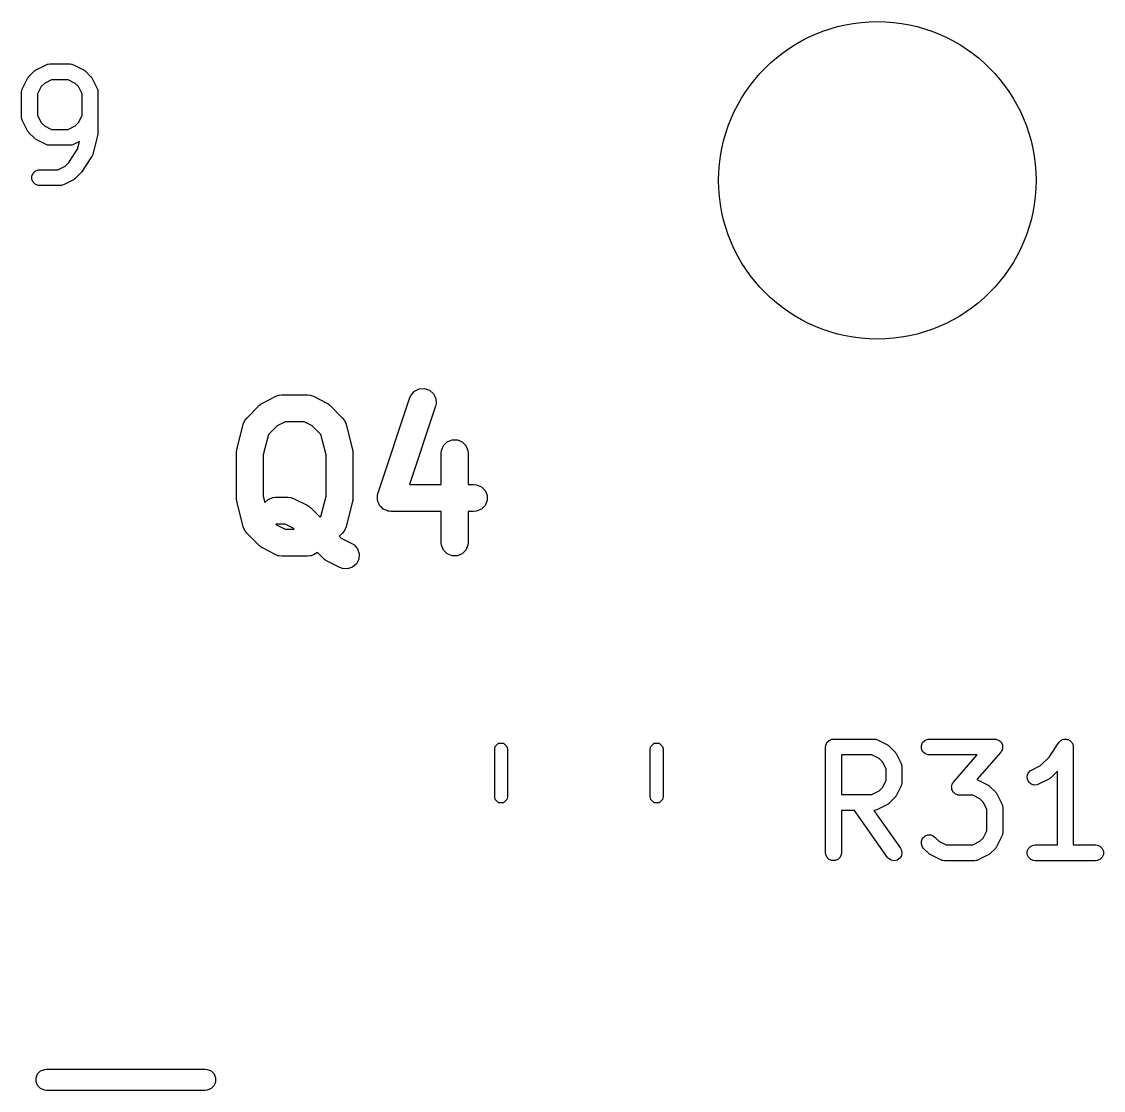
# Model space of a CAD drawing. Extents: x 2.05 to 8.87, y -5.84 to -2.88.
# Drawn here: x 8.4179 to 8.8203, y -3.6969 to -3.2992 of the extents above; entities that cross this region are included whole.
import ezdxf

# ---------------------------------------------------------------- set-up
doc = ezdxf.new("R2010")
doc.units = 0
doc.header["$MEASUREMENT"] = 0
doc.layers.add('BLACK', color=7, linetype='CONTINUOUS')

msp = doc.modelspace()

# ---------------------------------------------------------------- linework, layer by layer
at = {"layer": 'BLACK', "linetype": 'CONTINUOUS'}
for p, q in [((8.42331, -3.31714), (8.42706, -3.31527)), ((8.42706, -3.31527), (8.4276, -3.31506)), ((8.4276, -3.31506), (8.42771, -3.31505)), ((8.42771, -3.31505), (8.42781, -3.31501)), ((8.42781, -3.31501), (8.42838, -3.31495)), ((8.42838, -3.31495), (8.43588, -3.31495)), ((8.43588, -3.31495), (8.43646, -3.31501)), ((8.43646, -3.31501), (8.43656, -3.31505)), ((8.43656, -3.31505), (8.43666, -3.31506)), ((8.43666, -3.31506), (8.4372, -3.31527)), ((8.4372, -3.31527), (8.44095, -3.31714)), ((8.42067, -3.31957), (8.42255, -3.31769)), ((8.42255, -3.31769), (8.42277, -3.31751)), ((8.42277, -3.31751), (8.42282, -3.31745)), ((8.42282, -3.31745), (8.42291, -3.31739)), ((8.42291, -3.31739), (8.42299, -3.31733)), ((8.42299, -3.31733), (8.42307, -3.3173)), ((8.42307, -3.3173), (8.42331, -3.31714)), ((8.44095, -3.31714), (8.4412, -3.3173)), ((8.4412, -3.3173), (8.44127, -3.31733)), ((8.44127, -3.31733), (8.44135, -3.31739)), ((8.44135, -3.31739), (8.44144, -3.31745)), ((8.44144, -3.31745), (8.44149, -3.31751)), ((8.44149, -3.31751), (8.44172, -3.31769)), ((8.44172, -3.31769), (8.4436, -3.31957)), ((8.41824, -3.32408), (8.42012, -3.32034)), ((8.42012, -3.32034), (8.42027, -3.32009)), ((8.42027, -3.32009), (8.4203, -3.32002)), ((8.4203, -3.32002), (8.42037, -3.31993)), ((8.42037, -3.31993), (8.42043, -3.31985)), ((8.42043, -3.31985), (8.42049, -3.31979)), ((8.42049, -3.31979), (8.42067, -3.31957)), ((8.42519, -3.3234), (8.42384, -3.3261)), ((8.42638, -3.32221), (8.42519, -3.3234)), ((8.42908, -3.32086), (8.42638, -3.32221)), ((8.43519, -3.32086), (8.42908, -3.32086)), ((8.43788, -3.32221), (8.43519, -3.32086)), ((8.43908, -3.3234), (8.43788, -3.32221)), ((8.44043, -3.3261), (8.43908, -3.3234)), ((8.4436, -3.31957), (8.44378, -3.31979)), ((8.44378, -3.31979), (8.44384, -3.31985)), ((8.44384, -3.31985), (8.4439, -3.31993)), ((8.4439, -3.31993), (8.44396, -3.32002)), ((8.44396, -3.32002), (8.44399, -3.32009)), ((8.44399, -3.32009), (8.44415, -3.32034)), ((8.44415, -3.32034), (8.44602, -3.32408)), ((8.41793, -3.32541), (8.41799, -3.32483)), ((8.41793, -3.33478), (8.41793, -3.32541)), ((8.41799, -3.32483), (8.41803, -3.32473)), ((8.41803, -3.32473), (8.41804, -3.32463)), ((8.41804, -3.32463), (8.41824, -3.32408)), ((8.42384, -3.3261), (8.42384, -3.33408)), ((8.44043, -3.33408), (8.44043, -3.3261)), ((8.44602, -3.32408), (8.44623, -3.32463)), ((8.44623, -3.32463), (8.44624, -3.32473)), ((8.44624, -3.32473), (8.44628, -3.32483)), ((8.44628, -3.32483), (8.44633, -3.32541)), ((8.44633, -3.32541), (8.44633, -3.3404)), ((8.41799, -3.33536), (8.41793, -3.33478)), ((8.41803, -3.33545), (8.41799, -3.33536)), ((8.41804, -3.33556), (8.41803, -3.33545)), ((8.41824, -3.3361), (8.41804, -3.33556)), ((8.42384, -3.33408), (8.42519, -3.33678)), ((8.43908, -3.33678), (8.44043, -3.33408)), ((8.42012, -3.33985), (8.41824, -3.3361)), ((8.42519, -3.33678), (8.42638, -3.33798)), ((8.42638, -3.33798), (8.42908, -3.33933)), ((8.42908, -3.33933), (8.43519, -3.33933)), ((8.43519, -3.33933), (8.43788, -3.33798)), ((8.43788, -3.33798), (8.43908, -3.33678)), ((8.42027, -3.3401), (8.42012, -3.33985)), ((8.4203, -3.34017), (8.42027, -3.3401)), ((8.42037, -3.34025), (8.4203, -3.34017)), ((8.42043, -3.34034), (8.42037, -3.34025)), ((8.42049, -3.34039), (8.42043, -3.34034)), ((8.42067, -3.34062), (8.42049, -3.34039)), ((8.42255, -3.34249), (8.42067, -3.34062)), ((8.42277, -3.34268), (8.42255, -3.34249)), ((8.42282, -3.34274), (8.42277, -3.34268)), ((8.42291, -3.34279), (8.42282, -3.34274)), ((8.42299, -3.34286), (8.42291, -3.34279)), ((8.42307, -3.34289), (8.42299, -3.34286)), ((8.42331, -3.34304), (8.42307, -3.34289)), ((8.42706, -3.34492), (8.42331, -3.34304)), ((8.44625, -3.34112), (8.44437, -3.34862)), ((8.44626, -3.34102), (8.44625, -3.34112)), ((8.44628, -3.34098), (8.44626, -3.34102)), ((8.4463, -3.34076), (8.44628, -3.34098)), ((8.44633, -3.34055), (8.4463, -3.34076)), ((8.44633, -3.3404), (8.44632, -3.3405)), ((8.44632, -3.3405), (8.44633, -3.34055)), ((8.4276, -3.34513), (8.42706, -3.34492)), ((8.42771, -3.34513), (8.4276, -3.34513)), ((8.42781, -3.34517), (8.42771, -3.34513)), ((8.42838, -3.34523), (8.42781, -3.34517)), ((8.43588, -3.34523), (8.42838, -3.34523)), ((8.43546, -3.35165), (8.43877, -3.34669)), ((8.43646, -3.34517), (8.43588, -3.34523)), ((8.43656, -3.34513), (8.43646, -3.34517)), ((8.43666, -3.34513), (8.43656, -3.34513)), ((8.4372, -3.34492), (8.43666, -3.34513)), ((8.4395, -3.34377), (8.4372, -3.34492)), ((8.43877, -3.34669), (8.4395, -3.34377)), ((8.43413, -3.35297), (8.43546, -3.35165)), ((8.44396, -3.34954), (8.44021, -3.35516)), ((8.44413, -3.34922), (8.44396, -3.34954)), ((8.44418, -3.34916), (8.44413, -3.34922)), ((8.4442, -3.34909), (8.44418, -3.34916)), ((8.44424, -3.34903), (8.4442, -3.34909)), ((8.44425, -3.34896), (8.44424, -3.34903)), ((8.44437, -3.34862), (8.44425, -3.34896)), ((8.42174, -3.3567), (8.42218, -3.35564)), ((8.42218, -3.35564), (8.42299, -3.35482)), ((8.42299, -3.35482), (8.42406, -3.35438)), ((8.42406, -3.35438), (8.42463, -3.35432)), ((8.42463, -3.35432), (8.43144, -3.35432)), ((8.43144, -3.35432), (8.43413, -3.35297)), ((8.43985, -3.35561), (8.43797, -3.35749)), ((8.44003, -3.35538), (8.43985, -3.35561)), ((8.43985, -3.35561), (8.43985, -3.35561)), ((8.43985, -3.35561), (8.43985, -3.35561)), ((8.44021, -3.35517), (8.44003, -3.35538)), ((8.44021, -3.35516), (8.44021, -3.35517)), ((8.44021, -3.35517), (8.44021, -3.35517)), ((8.42174, -3.35785), (8.42174, -3.3567)), ((8.42218, -3.35892), (8.42174, -3.35785)), ((8.42299, -3.35973), (8.42218, -3.35892)), ((8.4372, -3.35804), (8.43345, -3.35992)), ((8.43745, -3.35789), (8.4372, -3.35804)), ((8.43752, -3.35786), (8.43745, -3.35789)), ((8.4376, -3.35779), (8.43752, -3.35786)), ((8.43769, -3.35773), (8.4376, -3.35779)), ((8.43774, -3.35768), (8.43769, -3.35773)), ((8.43797, -3.35749), (8.43774, -3.35768)), ((8.42406, -3.36017), (8.42299, -3.35973)), ((8.42463, -3.36023), (8.42406, -3.36017)), ((8.43213, -3.36023), (8.42463, -3.36023)), ((8.43271, -3.36017), (8.43213, -3.36023)), ((8.43281, -3.36013), (8.43271, -3.36017)), ((8.43291, -3.36012), (8.43281, -3.36013)), ((8.43345, -3.35992), (8.43291, -3.36012)), ((8.56405, -3.43675), (8.5658, -3.43588)), ((8.5658, -3.43588), (8.56774, -3.43574)), ((8.56774, -3.43574), (8.56959, -3.43636)), ((8.50774, -3.44099), (8.5125, -3.43861)), ((8.5125, -3.43861), (8.51341, -3.43826)), ((8.51341, -3.43826), (8.51359, -3.43825)), ((8.51359, -3.43825), (8.51376, -3.43818)), ((8.51376, -3.43818), (8.51474, -3.43808)), ((8.51474, -3.43808), (8.52426, -3.43808)), ((8.52426, -3.43808), (8.52523, -3.43818)), ((8.52523, -3.43818), (8.5254, -3.43825)), ((8.5254, -3.43825), (8.52558, -3.43826)), ((8.52558, -3.43826), (8.5265, -3.43861)), ((8.5265, -3.43861), (8.53126, -3.44099)), ((8.55047, -3.47484), (8.56237, -3.43912)), ((8.56237, -3.43912), (8.56277, -3.43823)), ((8.56277, -3.43823), (8.56405, -3.43675)), ((8.56959, -3.43636), (8.57107, -3.43764)), ((8.57107, -3.43764), (8.57194, -3.43938)), ((8.57194, -3.43938), (8.57208, -3.44133)), ((8.50168, -3.44669), (8.50644, -3.44193)), ((8.50644, -3.44193), (8.50682, -3.44161)), ((8.50682, -3.44161), (8.50691, -3.44151)), ((8.50691, -3.44151), (8.50706, -3.44142)), ((8.50706, -3.44142), (8.5072, -3.44131)), ((8.5072, -3.44131), (8.50732, -3.44126)), ((8.50732, -3.44126), (8.50774, -3.44099)), ((8.53126, -3.44099), (8.53168, -3.44126)), ((8.53168, -3.44126), (8.5318, -3.44131)), ((8.5318, -3.44131), (8.53194, -3.44142)), ((8.53194, -3.44142), (8.53209, -3.44151)), ((8.53209, -3.44151), (8.53217, -3.44161)), ((8.53217, -3.44161), (8.53256, -3.44193)), ((8.53256, -3.44193), (8.53732, -3.44669)), ((8.57186, -3.44228), (8.56215, -3.47142)), ((8.57208, -3.44133), (8.57186, -3.44228)), ((8.50036, -3.44901), (8.50069, -3.44809)), ((8.50069, -3.44809), (8.50091, -3.44779)), ((8.50091, -3.44779), (8.50105, -3.44745)), ((8.50105, -3.44745), (8.50168, -3.44669)), ((8.51592, -3.44808), (8.51294, -3.44957)), ((8.52308, -3.44808), (8.51592, -3.44808)), ((8.52606, -3.44957), (8.52308, -3.44808)), ((8.53732, -3.44669), (8.53794, -3.44745)), ((8.53794, -3.44745), (8.53808, -3.44779)), ((8.53808, -3.44779), (8.5383, -3.44809)), ((8.5383, -3.44809), (8.53863, -3.44901)), ((8.49798, -3.45854), (8.50036, -3.44901)), ((8.51294, -3.44957), (8.50973, -3.45278)), ((8.52927, -3.45278), (8.52606, -3.44957)), ((8.53863, -3.44901), (8.54101, -3.45854)), ((8.50973, -3.45278), (8.50783, -3.46037)), ((8.53116, -3.46037), (8.52927, -3.45278)), ((8.57486, -3.45697), (8.57624, -3.45559)), ((8.57624, -3.45559), (8.57805, -3.45485)), ((8.57805, -3.45485), (8.58, -3.45485)), ((8.58, -3.45485), (8.5818, -3.45559)), ((8.5818, -3.45559), (8.58318, -3.45697)), ((8.49783, -3.45975), (8.49785, -3.45958)), ((8.49783, -3.47642), (8.49783, -3.45975)), ((8.49784, -3.45951), (8.49789, -3.45914)), ((8.49785, -3.45958), (8.49784, -3.45951)), ((8.49789, -3.45914), (8.49793, -3.45877)), ((8.49793, -3.45877), (8.49796, -3.45871)), ((8.49796, -3.45871), (8.49798, -3.45854)), ((8.54101, -3.45854), (8.54104, -3.45871)), ((8.54104, -3.45871), (8.54107, -3.45877)), ((8.54107, -3.45877), (8.5411, -3.45914)), ((8.5411, -3.45914), (8.54116, -3.45951)), ((8.54116, -3.45951), (8.54115, -3.45958)), ((8.54115, -3.45958), (8.54116, -3.45975)), ((8.54116, -3.45975), (8.54116, -3.47642)), ((8.57402, -3.45975), (8.57412, -3.45877)), ((8.57402, -3.47142), (8.57402, -3.45975)), ((8.57412, -3.45877), (8.57486, -3.45697)), ((8.58318, -3.45697), (8.58393, -3.45877)), ((8.58393, -3.45877), (8.58402, -3.45975)), ((8.58402, -3.45975), (8.58402, -3.47142)), ((8.50783, -3.46037), (8.50783, -3.4758)), ((8.53116, -3.4758), (8.53116, -3.46037)), ((8.56215, -3.47142), (8.57402, -3.47142)), ((8.58402, -3.47142), (8.58616, -3.47142)), ((8.58616, -3.47142), (8.58714, -3.47151)), ((8.58714, -3.47151), (8.58894, -3.47226)), ((8.58894, -3.47226), (8.59032, -3.47364)), ((8.50783, -3.4758), (8.50842, -3.47817)), ((8.50958, -3.47702), (8.51138, -3.47627)), ((8.51138, -3.47627), (8.51235, -3.47618)), ((8.51235, -3.47618), (8.51712, -3.47618)), ((8.51712, -3.47618), (8.51809, -3.47627)), ((8.51809, -3.47627), (8.51826, -3.47634)), ((8.51826, -3.47634), (8.51844, -3.47636)), ((8.51844, -3.47636), (8.51935, -3.47671)), ((8.52927, -3.48338), (8.53116, -3.4758)), ((8.55025, -3.47579), (8.55031, -3.47554)), ((8.55031, -3.47659), (8.55025, -3.47579)), ((8.55031, -3.47544), (8.55036, -3.47532)), ((8.55031, -3.47554), (8.55031, -3.47544)), ((8.55036, -3.47532), (8.55047, -3.47484)), ((8.59032, -3.47364), (8.59107, -3.47544)), ((8.59107, -3.47544), (8.59107, -3.47739)), ((8.49785, -3.47659), (8.49783, -3.47642)), ((8.49784, -3.47666), (8.49785, -3.47659)), ((8.49789, -3.47702), (8.49784, -3.47666)), ((8.49793, -3.47739), (8.49789, -3.47702)), ((8.49796, -3.47746), (8.49793, -3.47739)), ((8.49798, -3.47763), (8.49796, -3.47746)), ((8.50036, -3.48715), (8.49798, -3.47763)), ((8.50842, -3.47817), (8.50958, -3.47702)), ((8.51935, -3.47671), (8.52411, -3.47909)), ((8.52411, -3.47909), (8.52453, -3.47935)), ((8.52453, -3.47935), (8.52466, -3.4794)), ((8.52466, -3.4794), (8.52479, -3.47951)), ((8.52479, -3.47951), (8.52494, -3.47961)), ((8.52494, -3.47961), (8.52503, -3.47971)), ((8.52503, -3.47971), (8.52541, -3.48002)), ((8.52541, -3.48002), (8.52902, -3.48363)), ((8.54101, -3.47763), (8.53863, -3.48715)), ((8.54104, -3.47746), (8.54101, -3.47763)), ((8.54107, -3.47739), (8.54104, -3.47746)), ((8.5411, -3.47702), (8.54107, -3.47739)), ((8.54116, -3.47666), (8.5411, -3.47702)), ((8.54116, -3.47642), (8.54115, -3.47659)), ((8.54115, -3.47659), (8.54116, -3.47666)), ((8.55031, -3.47739), (8.55031, -3.47659)), ((8.55038, -3.47756), (8.55031, -3.47739)), ((8.55039, -3.47774), (8.55038, -3.47756)), ((8.55075, -3.47845), (8.55039, -3.47774)), ((8.55105, -3.47919), (8.55075, -3.47845)), ((8.55118, -3.47932), (8.55105, -3.47919)), ((8.55126, -3.47948), (8.55118, -3.47932)), ((8.55187, -3.48001), (8.55126, -3.47948)), ((8.55243, -3.48057), (8.55187, -3.48001)), ((8.59032, -3.47919), (8.58894, -3.48057)), ((8.59107, -3.47739), (8.59032, -3.47919)), ((8.52902, -3.48363), (8.52927, -3.48338)), ((8.5526, -3.48064), (8.55243, -3.48057)), ((8.55274, -3.48076), (8.5526, -3.48064)), ((8.5535, -3.48101), (8.55274, -3.48076)), ((8.55424, -3.48132), (8.5535, -3.48101)), ((8.55449, -3.48135), (8.55424, -3.48132)), ((8.55459, -3.48138), (8.55449, -3.48135)), ((8.55472, -3.48137), (8.55459, -3.48138)), ((8.55521, -3.48142), (8.55472, -3.48137)), ((8.57402, -3.48142), (8.55521, -3.48142)), ((8.57402, -3.49308), (8.57402, -3.48142)), ((8.58616, -3.48142), (8.58402, -3.48142)), ((8.58402, -3.48142), (8.58402, -3.49308)), ((8.58714, -3.48132), (8.58616, -3.48142)), ((8.58894, -3.48057), (8.58714, -3.48132)), ((8.50069, -3.48808), (8.50036, -3.48715)), ((8.50091, -3.48837), (8.50069, -3.48808)), ((8.50105, -3.48872), (8.50091, -3.48837)), ((8.51594, -3.48618), (8.51252, -3.48618)), ((8.51252, -3.48618), (8.51294, -3.48659)), ((8.51294, -3.48659), (8.51592, -3.48808)), ((8.51592, -3.48808), (8.51933, -3.48808)), ((8.51892, -3.48767), (8.51594, -3.48618)), ((8.51933, -3.48808), (8.51892, -3.48767)), ((8.53808, -3.48837), (8.53794, -3.48872)), ((8.5383, -3.48808), (8.53808, -3.48837)), ((8.53863, -3.48715), (8.5383, -3.48808)), ((8.50168, -3.48948), (8.50105, -3.48872)), ((8.50644, -3.49424), (8.50168, -3.48948)), ((8.53732, -3.48948), (8.53609, -3.4907)), ((8.53609, -3.4907), (8.53675, -3.49136)), ((8.53675, -3.49136), (8.54078, -3.49337)), ((8.53794, -3.48872), (8.53732, -3.48948)), ((8.50682, -3.49455), (8.50644, -3.49424)), ((8.50691, -3.49465), (8.50682, -3.49455)), ((8.50706, -3.49475), (8.50691, -3.49465)), ((8.5072, -3.49486), (8.50706, -3.49475)), ((8.50732, -3.49491), (8.5072, -3.49486)), ((8.50774, -3.49517), (8.50732, -3.49491)), ((8.5125, -3.49756), (8.50774, -3.49517)), ((8.54078, -3.49337), (8.54161, -3.4939)), ((8.54161, -3.4939), (8.54289, -3.49537)), ((8.54289, -3.49537), (8.54351, -3.49722)), ((8.57412, -3.49406), (8.57402, -3.49308)), ((8.57486, -3.49586), (8.57412, -3.49406)), ((8.57624, -3.49724), (8.57486, -3.49586)), ((8.58318, -3.49586), (8.5818, -3.49724)), ((8.58393, -3.49406), (8.58318, -3.49586)), ((8.58402, -3.49308), (8.58393, -3.49406)), ((8.51341, -3.49791), (8.5125, -3.49756)), ((8.51359, -3.49792), (8.51341, -3.49791)), ((8.51376, -3.49799), (8.51359, -3.49792)), ((8.51474, -3.49808), (8.51376, -3.49799)), ((8.52426, -3.49808), (8.51474, -3.49808)), ((8.52523, -3.49799), (8.52426, -3.49808)), ((8.5254, -3.49792), (8.52523, -3.49799)), ((8.52558, -3.49791), (8.5254, -3.49792)), ((8.5265, -3.49756), (8.52558, -3.49791)), ((8.52803, -3.49679), (8.5265, -3.49756)), ((8.53025, -3.499), (8.52803, -3.49679)), ((8.53063, -3.49931), (8.53025, -3.499)), ((8.53072, -3.49941), (8.53063, -3.49931)), ((8.53087, -3.49951), (8.53072, -3.49941)), ((8.53101, -3.49962), (8.53087, -3.49951)), ((8.53113, -3.49967), (8.53101, -3.49962)), ((8.53155, -3.49994), (8.53113, -3.49967)), ((8.53631, -3.50232), (8.53155, -3.49994)), ((8.54337, -3.49917), (8.5425, -3.50091)), ((8.54351, -3.49722), (8.54337, -3.49917)), ((8.57805, -3.49799), (8.57624, -3.49724)), ((8.58, -3.49799), (8.57805, -3.49799)), ((8.5818, -3.49724), (8.58, -3.49799)), ((8.53722, -3.50267), (8.53631, -3.50232)), ((8.53917, -3.50281), (8.53722, -3.50267)), ((8.54102, -3.50219), (8.53917, -3.50281)), ((8.5425, -3.50091), (8.54102, -3.50219)), ((8.5939, -3.5698), (8.59408, -3.5689)), ((8.59408, -3.5689), (8.59536, -3.56762)), ((8.59536, -3.56762), (8.59716, -3.56762)), ((8.59716, -3.56762), (8.59844, -3.5689)), ((8.59844, -3.5689), (8.59862, -3.5698)), ((8.65177, -3.5698), (8.65195, -3.5689)), ((8.65195, -3.5689), (8.65323, -3.56762)), ((8.65323, -3.56762), (8.65504, -3.56762)), ((8.65504, -3.56762), (8.65632, -3.5689)), ((8.65632, -3.5689), (8.6565, -3.5698)), ((8.71696, -3.56909), (8.71701, -3.56851)), ((8.71701, -3.56851), (8.71745, -3.56745)), ((8.71745, -3.56745), (8.71827, -3.56663)), ((8.71827, -3.56663), (8.71933, -3.56619)), ((8.71933, -3.56619), (8.71991, -3.56613)), ((8.71991, -3.56613), (8.73491, -3.56613)), ((8.73491, -3.56613), (8.73548, -3.56619)), ((8.73548, -3.56619), (8.73558, -3.56623)), ((8.73558, -3.56623), (8.73569, -3.56624)), ((8.73569, -3.56624), (8.73623, -3.56645)), ((8.73623, -3.56645), (8.73998, -3.56832)), ((8.73998, -3.56832), (8.74023, -3.56848)), ((8.74023, -3.56848), (8.7403, -3.56851)), ((8.7403, -3.56851), (8.74038, -3.56857)), ((8.74038, -3.56857), (8.74047, -3.56863)), ((8.74047, -3.56863), (8.74052, -3.56869)), ((8.74052, -3.56869), (8.74075, -3.56887)), ((8.74075, -3.56887), (8.74262, -3.57075)), ((8.75263, -3.56851), (8.75308, -3.56745)), ((8.75263, -3.56966), (8.75263, -3.56851)), ((8.75308, -3.56745), (8.75389, -3.56663)), ((8.75389, -3.56663), (8.75495, -3.56619)), ((8.75495, -3.56619), (8.75553, -3.56613)), ((8.75553, -3.56613), (8.7799, -3.56613)), ((8.7799, -3.56613), (8.78021, -3.56616)), ((8.78021, -3.56616), (8.78028, -3.56616)), ((8.78028, -3.56616), (8.78034, -3.56618)), ((8.78034, -3.56618), (8.78048, -3.56619)), ((8.78048, -3.56619), (8.78092, -3.56637)), ((8.78092, -3.56637), (8.78138, -3.56653)), ((8.78138, -3.56653), (8.78145, -3.56659)), ((8.78145, -3.56659), (8.78154, -3.56663)), ((8.78154, -3.56663), (8.78188, -3.56697)), ((8.78188, -3.56697), (8.78224, -3.56729)), ((8.78224, -3.56729), (8.78229, -3.56738)), ((8.78229, -3.56738), (8.78236, -3.56745)), ((8.78236, -3.56745), (8.78254, -3.56789)), ((8.78254, -3.56789), (8.78275, -3.56832)), ((8.78275, -3.56832), (8.78276, -3.56842)), ((8.78276, -3.56842), (8.7828, -3.56851)), ((8.7828, -3.56851), (8.7828, -3.56899)), ((8.8001, -3.57283), (8.80369, -3.56745)), ((8.80369, -3.56745), (8.8037, -3.56744)), ((8.80369, -3.56745), (8.80369, -3.56745)), ((8.80369, -3.56745), (8.80369, -3.56745)), ((8.8037, -3.56744), (8.80406, -3.567)), ((8.80406, -3.567), (8.8043, -3.56684)), ((8.8043, -3.56684), (8.80451, -3.56663)), ((8.80451, -3.56663), (8.80478, -3.56652)), ((8.80478, -3.56652), (8.80502, -3.56636)), ((8.80502, -3.56636), (8.8053, -3.5663)), ((8.8053, -3.5663), (8.80557, -3.56619)), ((8.80557, -3.56619), (8.80586, -3.56619)), ((8.80586, -3.56619), (8.80615, -3.56613)), ((8.80615, -3.56613), (8.80643, -3.56619)), ((8.80643, -3.56619), (8.80673, -3.56619)), ((8.80673, -3.56619), (8.80699, -3.5663)), ((8.80699, -3.5663), (8.80728, -3.56636)), ((8.80728, -3.56636), (8.80752, -3.56652)), ((8.80752, -3.56652), (8.80779, -3.56663)), ((8.80779, -3.56663), (8.80799, -3.56684)), ((8.80799, -3.56684), (8.80823, -3.567)), ((8.80823, -3.567), (8.8084, -3.56724)), ((8.8084, -3.56724), (8.8086, -3.56745)), ((8.8086, -3.56745), (8.80871, -3.56771)), ((8.80871, -3.56771), (8.80888, -3.56795)), ((8.80888, -3.56795), (8.80893, -3.56824)), ((8.80893, -3.56824), (8.80905, -3.56851)), ((8.80905, -3.56851), (8.8091, -3.56908)), ((8.5939, -3.58768), (8.5939, -3.5698)), ((8.59862, -3.5698), (8.59862, -3.58768)), ((8.65177, -3.58768), (8.65177, -3.5698)), ((8.6565, -3.5698), (8.6565, -3.58768)), ((8.71696, -3.60846), (8.71696, -3.56909)), ((8.73421, -3.57204), (8.72286, -3.57204)), ((8.72286, -3.57204), (8.72286, -3.58676)), ((8.73691, -3.57339), (8.73421, -3.57204)), ((8.74262, -3.57075), (8.74281, -3.57098)), ((8.74281, -3.57098), (8.74287, -3.57103)), ((8.74287, -3.57103), (8.74292, -3.57112)), ((8.74292, -3.57112), (8.74299, -3.5712)), ((8.74299, -3.5712), (8.74302, -3.57127)), ((8.74302, -3.57127), (8.74317, -3.57152)), ((8.74317, -3.57152), (8.74505, -3.57527)), ((8.75308, -3.57073), (8.75263, -3.56966)), ((8.75389, -3.57154), (8.75308, -3.57073)), ((8.75495, -3.57198), (8.75389, -3.57154)), ((8.75553, -3.57204), (8.75495, -3.57198)), ((8.7734, -3.57204), (8.75553, -3.57204)), ((8.76456, -3.58214), (8.7734, -3.57204)), ((8.78212, -3.57103), (8.77319, -3.58124)), ((8.7823, -3.57078), (8.78212, -3.57103)), ((8.78236, -3.57073), (8.7823, -3.57078)), ((8.78238, -3.57068), (8.78236, -3.57073)), ((8.78246, -3.57056), (8.78238, -3.57068)), ((8.78261, -3.57011), (8.78246, -3.57056)), ((8.7828, -3.56966), (8.78261, -3.57011)), ((8.7828, -3.56899), (8.78283, -3.56947)), ((8.78283, -3.56947), (8.7828, -3.56956)), ((8.7828, -3.56956), (8.7828, -3.56966)), ((8.7969, -3.57603), (8.8001, -3.57283)), ((8.8091, -3.56908), (8.8091, -3.56908)), ((8.8091, -3.56908), (8.8091, -3.56909)), ((8.8091, -3.56909), (8.8091, -3.56909)), ((8.8091, -3.56909), (8.8091, -3.6055)), ((8.73811, -3.57459), (8.73691, -3.57339)), ((8.73945, -3.57728), (8.73811, -3.57459)), ((8.74505, -3.57527), (8.74526, -3.57581)), ((8.74526, -3.57581), (8.74526, -3.57591)), ((8.74526, -3.57591), (8.7453, -3.57601)), ((8.7453, -3.57601), (8.74536, -3.57659)), ((8.74536, -3.57659), (8.74536, -3.58221)), ((8.79358, -3.57769), (8.7969, -3.57603)), ((8.73945, -3.58151), (8.73945, -3.57728)), ((8.79197, -3.57997), (8.79234, -3.57887)), ((8.79205, -3.58112), (8.79197, -3.57997)), ((8.79234, -3.57887), (8.79309, -3.578)), ((8.79309, -3.578), (8.79358, -3.57769)), ((8.80022, -3.58095), (8.79997, -3.5811)), ((8.80029, -3.58092), (8.80022, -3.58095)), ((8.80037, -3.58085), (8.80029, -3.58092)), ((8.80046, -3.58079), (8.80037, -3.58085)), ((8.80051, -3.58073), (8.80046, -3.58079)), ((8.80074, -3.58055), (8.80051, -3.58073)), ((8.8032, -3.57809), (8.80074, -3.58055)), ((8.8032, -3.6055), (8.8032, -3.57809)), ((8.73691, -3.58541), (8.73811, -3.58421)), ((8.73811, -3.58421), (8.73945, -3.58151)), ((8.74505, -3.58353), (8.74317, -3.58728)), ((8.74526, -3.58299), (8.74505, -3.58353)), ((8.7453, -3.58279), (8.74526, -3.58288)), ((8.74526, -3.58288), (8.74526, -3.58299)), ((8.74536, -3.58221), (8.7453, -3.58279)), ((8.76385, -3.5837), (8.76388, -3.58361)), ((8.76388, -3.58418), (8.76385, -3.5837)), ((8.76388, -3.58351), (8.76407, -3.58307)), ((8.76388, -3.58361), (8.76388, -3.58351)), ((8.76388, -3.58466), (8.76388, -3.58418)), ((8.76392, -3.58475), (8.76388, -3.58466)), ((8.76393, -3.58485), (8.76392, -3.58475)), ((8.76414, -3.58528), (8.76393, -3.58485)), ((8.76407, -3.58307), (8.76422, -3.58261)), ((8.76422, -3.58261), (8.7643, -3.5825)), ((8.7643, -3.5825), (8.76432, -3.58244)), ((8.76432, -3.58244), (8.76438, -3.58239)), ((8.76438, -3.58239), (8.76456, -3.58214)), ((8.77319, -3.58124), (8.77372, -3.58144)), ((8.77372, -3.58144), (8.77747, -3.58332)), ((8.77747, -3.58332), (8.77772, -3.58348)), ((8.77772, -3.58348), (8.77779, -3.58351)), ((8.77779, -3.58351), (8.77787, -3.58357)), ((8.77787, -3.58357), (8.77796, -3.58363)), ((8.77796, -3.58363), (8.77801, -3.58369)), ((8.77801, -3.58369), (8.77824, -3.58387)), ((8.77824, -3.58387), (8.78012, -3.58575)), ((8.79257, -3.58215), (8.79205, -3.58112)), ((8.79344, -3.5829), (8.79257, -3.58215)), ((8.79453, -3.58327), (8.79344, -3.5829)), ((8.79568, -3.58318), (8.79453, -3.58327)), ((8.79622, -3.58298), (8.79568, -3.58318)), ((8.79997, -3.5811), (8.79622, -3.58298)), ((8.59408, -3.58858), (8.5939, -3.58768)), ((8.59536, -3.58986), (8.59408, -3.58858)), ((8.59844, -3.58858), (8.59716, -3.58986)), ((8.59862, -3.58768), (8.59844, -3.58858)), ((8.65195, -3.58858), (8.65177, -3.58768)), ((8.65323, -3.58986), (8.65195, -3.58858)), ((8.65632, -3.58858), (8.65504, -3.58986)), ((8.6565, -3.58768), (8.65632, -3.58858)), ((8.72286, -3.58676), (8.73421, -3.58676)), ((8.73421, -3.58676), (8.73691, -3.58541)), ((8.74262, -3.58805), (8.74075, -3.58992)), ((8.74281, -3.58782), (8.74262, -3.58805)), ((8.74287, -3.58777), (8.74281, -3.58782)), ((8.74292, -3.58768), (8.74287, -3.58777)), ((8.74299, -3.5876), (8.74292, -3.58768)), ((8.74302, -3.58753), (8.74299, -3.5876)), ((8.74317, -3.58728), (8.74302, -3.58753)), ((8.76432, -3.58573), (8.76414, -3.58528)), ((8.76439, -3.5858), (8.76432, -3.58573)), ((8.76444, -3.58589), (8.76439, -3.5858)), ((8.7648, -3.5862), (8.76444, -3.58589)), ((8.76514, -3.58654), (8.7648, -3.5862)), ((8.76523, -3.58658), (8.76514, -3.58654)), ((8.76531, -3.58664), (8.76523, -3.58658)), ((8.76576, -3.5868), (8.76531, -3.58664)), ((8.7662, -3.58698), (8.76576, -3.5868)), ((8.76634, -3.587), (8.7662, -3.58698)), ((8.7664, -3.58701), (8.76634, -3.587)), ((8.76647, -3.58701), (8.7664, -3.58701)), ((8.76678, -3.58704), (8.76647, -3.58701)), ((8.77171, -3.58704), (8.76678, -3.58704)), ((8.7744, -3.58839), (8.77171, -3.58704)), ((8.7756, -3.58958), (8.7744, -3.58839)), ((8.78012, -3.58575), (8.7803, -3.58597)), ((8.7803, -3.58597), (8.78036, -3.58602)), ((8.78036, -3.58602), (8.78042, -3.58611)), ((8.78042, -3.58611), (8.78048, -3.58619)), ((8.78048, -3.58619), (8.78051, -3.58627)), ((8.78051, -3.58627), (8.78067, -3.58651)), ((8.78067, -3.58651), (8.78254, -3.59026)), ((8.59716, -3.58986), (8.59536, -3.58986)), ((8.65504, -3.58986), (8.65323, -3.58986)), ((8.72775, -3.59266), (8.72286, -3.59266)), ((8.72286, -3.59266), (8.72286, -3.60846)), ((8.73999, -3.61015), (8.72775, -3.59266)), ((8.73548, -3.59261), (8.73495, -3.59266)), ((8.73495, -3.59266), (8.74483, -3.60676)), ((8.73558, -3.59257), (8.73548, -3.59261)), ((8.73569, -3.59256), (8.73558, -3.59257)), ((8.73623, -3.59235), (8.73569, -3.59256)), ((8.73998, -3.59048), (8.73623, -3.59235)), ((8.74023, -3.59032), (8.73998, -3.59048)), ((8.7403, -3.59029), (8.74023, -3.59032)), ((8.74038, -3.59022), (8.7403, -3.59029)), ((8.74047, -3.59017), (8.74038, -3.59022)), ((8.74052, -3.59011), (8.74047, -3.59017)), ((8.74075, -3.58992), (8.74052, -3.59011)), ((8.77695, -3.59228), (8.7756, -3.58958)), ((8.77695, -3.60026), (8.77695, -3.59228)), ((8.78254, -3.59026), (8.78275, -3.5908)), ((8.78275, -3.5908), (8.78276, -3.59091)), ((8.78276, -3.59091), (8.7828, -3.59101)), ((8.7828, -3.59101), (8.78286, -3.59158)), ((8.78286, -3.59158), (8.78286, -3.60096)), ((8.7756, -3.60296), (8.77695, -3.60026)), ((8.78286, -3.60096), (8.7828, -3.60153)), ((8.75263, -3.60413), (8.75308, -3.60307)), ((8.75263, -3.60528), (8.75263, -3.60413)), ((8.75308, -3.60307), (8.75389, -3.60225)), ((8.75389, -3.60225), (8.75495, -3.60181)), ((8.75495, -3.60181), (8.75611, -3.60181)), ((8.75611, -3.60181), (8.75717, -3.60225)), ((8.75717, -3.60225), (8.75762, -3.60262)), ((8.75762, -3.60262), (8.75915, -3.60416)), ((8.75915, -3.60416), (8.76185, -3.6055)), ((8.77171, -3.6055), (8.7744, -3.60416)), ((8.7744, -3.60416), (8.7756, -3.60296)), ((8.78254, -3.60228), (8.78067, -3.60603)), ((8.78275, -3.60174), (8.78254, -3.60228)), ((8.78276, -3.60163), (8.78275, -3.60174)), ((8.7828, -3.60153), (8.78276, -3.60163)), ((8.71701, -3.60903), (8.71696, -3.60846)), ((8.71745, -3.6101), (8.71701, -3.60903)), ((8.72281, -3.60903), (8.72237, -3.6101)), ((8.72286, -3.60846), (8.72281, -3.60903)), ((8.74483, -3.60676), (8.74511, -3.60727)), ((8.74511, -3.60727), (8.74536, -3.60839)), ((8.74536, -3.60839), (8.74516, -3.60953)), ((8.75308, -3.60635), (8.75263, -3.60528)), ((8.75344, -3.6068), (8.75308, -3.60635)), ((8.75532, -3.60867), (8.75344, -3.6068)), ((8.75554, -3.60886), (8.75532, -3.60867)), ((8.75559, -3.60892), (8.75554, -3.60886)), ((8.75568, -3.60897), (8.75559, -3.60892)), ((8.75576, -3.60904), (8.75568, -3.60897)), ((8.75584, -3.60907), (8.75576, -3.60904)), ((8.75608, -3.60922), (8.75584, -3.60907)), ((8.76185, -3.6055), (8.77171, -3.6055)), ((8.77772, -3.60907), (8.77747, -3.60922)), ((8.77779, -3.60904), (8.77772, -3.60907)), ((8.77787, -3.60897), (8.77779, -3.60904)), ((8.77796, -3.60892), (8.77787, -3.60897)), ((8.77801, -3.60886), (8.77796, -3.60892)), ((8.77824, -3.60867), (8.77801, -3.60886)), ((8.78012, -3.6068), (8.77824, -3.60867)), ((8.7803, -3.60657), (8.78012, -3.6068)), ((8.78036, -3.60652), (8.7803, -3.60657)), ((8.78042, -3.60643), (8.78036, -3.60652)), ((8.78048, -3.60635), (8.78042, -3.60643)), ((8.78051, -3.60628), (8.78048, -3.60635)), ((8.78067, -3.60603), (8.78051, -3.60628)), ((8.792, -3.60788), (8.79245, -3.60682)), ((8.792, -3.60903), (8.792, -3.60788)), ((8.79245, -3.6101), (8.792, -3.60903)), ((8.79245, -3.60682), (8.79326, -3.606)), ((8.79326, -3.606), (8.79432, -3.60556)), ((8.79432, -3.60556), (8.7949, -3.6055)), ((8.7949, -3.6055), (8.8032, -3.6055)), ((8.8091, -3.6055), (8.8174, -3.6055)), ((8.8174, -3.6055), (8.81797, -3.60556)), ((8.81797, -3.60556), (8.81904, -3.606)), ((8.81904, -3.606), (8.81985, -3.60682)), ((8.81985, -3.60682), (8.82029, -3.60788)), ((8.82029, -3.60903), (8.81985, -3.6101)), ((8.82029, -3.60788), (8.82029, -3.60903)), ((8.71827, -3.61091), (8.71745, -3.6101)), ((8.71933, -3.61135), (8.71827, -3.61091)), ((8.72049, -3.61135), (8.71933, -3.61135)), ((8.72155, -3.61091), (8.72049, -3.61135)), ((8.72237, -3.6101), (8.72155, -3.61091)), ((8.74037, -3.61059), (8.73999, -3.61015)), ((8.74134, -3.61121), (8.74037, -3.61059)), ((8.74247, -3.61141), (8.74134, -3.61121)), ((8.7436, -3.61116), (8.74247, -3.61141)), ((8.74454, -3.6105), (8.7436, -3.61116)), ((8.74516, -3.60953), (8.74454, -3.6105)), ((8.75983, -3.6111), (8.75608, -3.60922)), ((8.76037, -3.61131), (8.75983, -3.6111)), ((8.76048, -3.61131), (8.76037, -3.61131)), ((8.76058, -3.61135), (8.76048, -3.61131)), ((8.76115, -3.61141), (8.76058, -3.61135)), ((8.7724, -3.61141), (8.76115, -3.61141)), ((8.77298, -3.61135), (8.7724, -3.61141)), ((8.77308, -3.61131), (8.77298, -3.61135)), ((8.77318, -3.61131), (8.77308, -3.61131)), ((8.77372, -3.6111), (8.77318, -3.61131)), ((8.77747, -3.60922), (8.77372, -3.6111)), ((8.79326, -3.61091), (8.79245, -3.6101)), ((8.79432, -3.61135), (8.79326, -3.61091)), ((8.7949, -3.61141), (8.79432, -3.61135)), ((8.8174, -3.61141), (8.7949, -3.61141)), ((8.81797, -3.61135), (8.8174, -3.61141)), ((8.81904, -3.61091), (8.81797, -3.61135)), ((8.81985, -3.6101), (8.81904, -3.61091)), ((8.42389, -3.69073), (8.42498, -3.68964)), ((8.42498, -3.68964), (8.4264, -3.68905)), ((8.4264, -3.68905), (8.42717, -3.68898)), ((8.42717, -3.68898), (8.48622, -3.68898)), ((8.48622, -3.68898), (8.48699, -3.68905)), ((8.48699, -3.68905), (8.48841, -3.68964)), ((8.48841, -3.68964), (8.48949, -3.69073)), ((8.4233, -3.69215), (8.42389, -3.69073)), ((8.4233, -3.69368), (8.4233, -3.69215)), ((8.48949, -3.69073), (8.49008, -3.69215)), ((8.49008, -3.69215), (8.49008, -3.69368)), ((8.42389, -3.6951), (8.4233, -3.69368)), ((8.42498, -3.69619), (8.42389, -3.6951)), ((8.4264, -3.69677), (8.42498, -3.69619)), ((8.42717, -3.69685), (8.4264, -3.69677)), ((8.48622, -3.69685), (8.42717, -3.69685)), ((8.48699, -3.69677), (8.48622, -3.69685)), ((8.48841, -3.69619), (8.48699, -3.69677)), ((8.48949, -3.6951), (8.48841, -3.69619)), ((8.49008, -3.69368), (8.48949, -3.6951))]:
    msp.add_line(p, q, dxfattribs=at)
at = {"layer": 'BLACK'}
msp.add_circle((8.73622, -3.35827), 0.05906, dxfattribs=at)
msp.add_circle((8.73622, -3.35827), 0.05906, dxfattribs=at)

doc.saveas('drawing.dxf')
